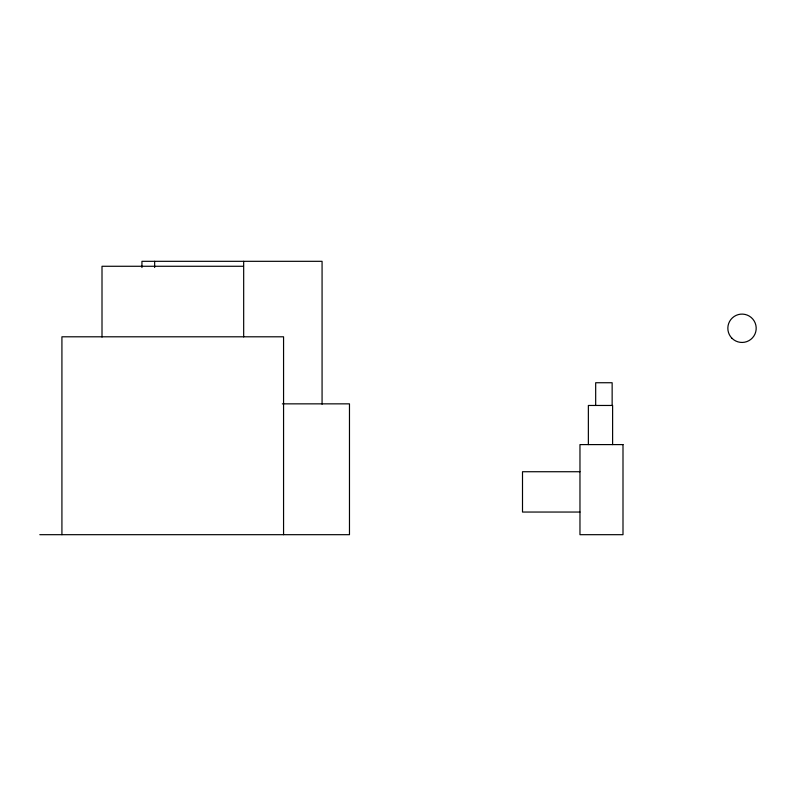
<?xml version="1.0" encoding="UTF-8"?>
<svg xmlns="http://www.w3.org/2000/svg" width="796" height="796" viewBox="0 0 796 796"><rect width="100%" height="100%" fill="white"/><g stroke="black" fill="none" stroke-linecap="round" stroke-linejoin="round"><path stroke-width="1.19" d="M243.486 266.272L102.007 266.272L102.007 337.076M282.361 403.851L349.474 403.851L349.474 534.683L39.8 534.683M579.966 471.73L522.504 471.73L522.504 512.047L579.966 512.047M612.612 444.596L612.612 405.462L588.363 405.462L588.363 444.596M612.144 405.005L612.144 382.737L595.677 382.737L595.677 405.005M322.072 404.209L322.072 261.317L141.937 261.317L141.937 267.536M283.565 534.683L283.565 336.798L61.919 336.798L61.919 534.683M243.675 261.317L243.675 336.927M154.653 261.317L154.653 267.516M622.999 444.596L579.966 444.596L579.966 534.683L622.999 534.683L622.999 444.596M731.992 338.3A14.179 14.179 0 0 0 755.712 331.942A14.179 14.179 0 0 0 738.35 314.579A14.179 14.179 0 0 0 731.992 338.3"/></g></svg>
